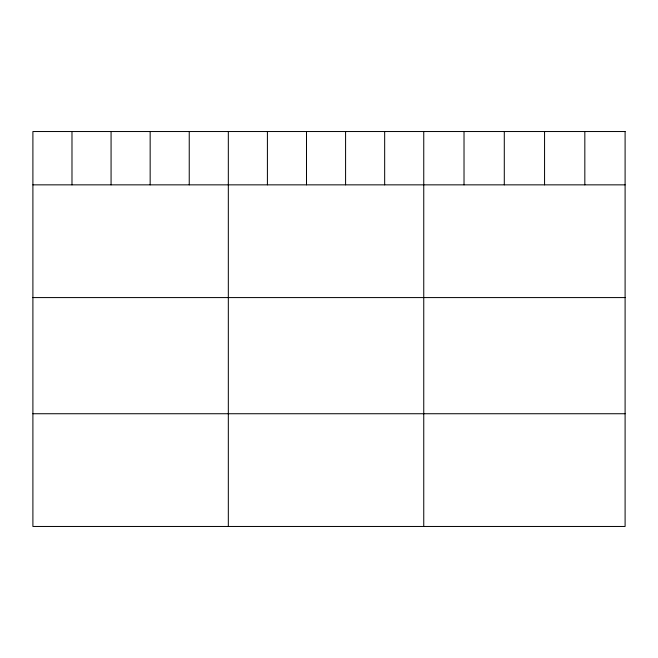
<?xml version="1.0" encoding="UTF-8"?>
<svg xmlns="http://www.w3.org/2000/svg" width="658" height="658" viewBox="0 0 658 658"><rect width="100%" height="100%" fill="white"/><g stroke="black" fill="none" stroke-linecap="round" stroke-linejoin="round"><path stroke-width="0.99" d="M32.9 184.849L625.1 184.849M32.9 297.581L625.1 297.581M32.9 413.734L625.1 413.734M584.83 131.534L584.83 184.849M544.561 131.534L544.561 184.849M504.291 131.534L504.291 184.849M464.022 131.534L464.022 184.849M423.752 131.534L423.752 526.466M384.667 131.534L384.667 184.849M345.582 131.534L345.582 184.849M306.496 131.534L306.496 184.849M267.411 131.534L267.411 184.849M228.326 131.534L228.326 526.466M189.241 131.534L189.241 184.849M150.156 131.534L150.156 184.849M111.07 131.534L111.07 184.849M71.985 131.534L71.985 184.849M625.1 131.534L32.9 131.534L32.9 526.466L625.1 526.466L625.1 131.534"/></g></svg>
